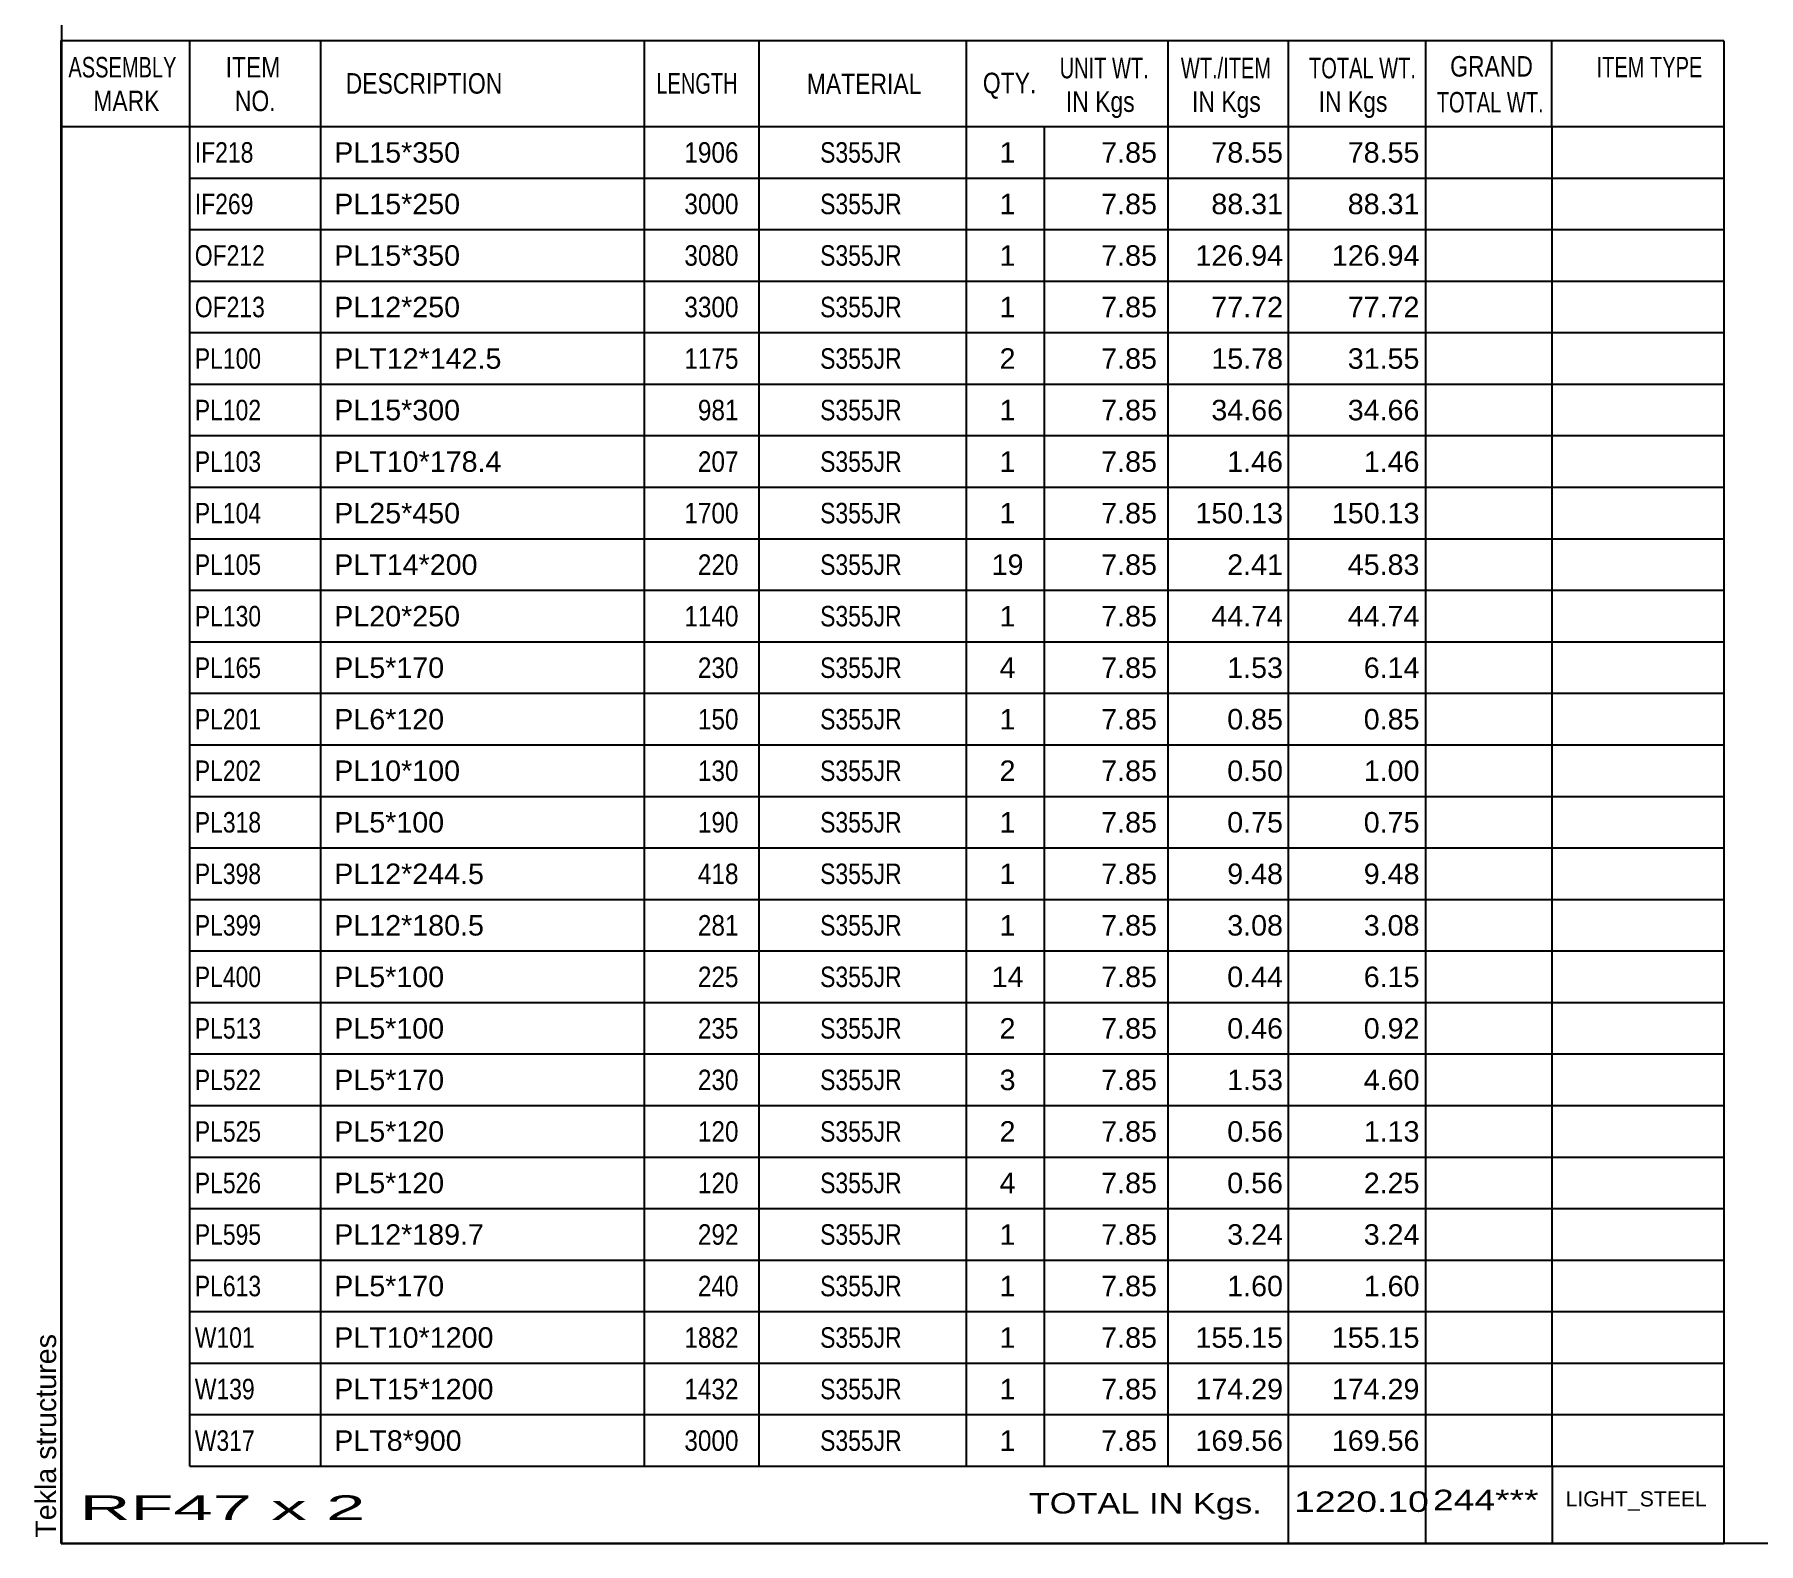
# Model space of a CAD drawing. Header units: millimetres. Extents: x -365 to 38, y -177 to 100.
# Drawn here: x -364.5 to -203.9, y -176.9 to -36.3 of the extents above; entities that cross this region are included whole.
import ezdxf

# ---------------------------------------------------------------- set-up
doc = ezdxf.new("R2010")
doc.units = ezdxf.units.MM
doc.styles.add('Arial', font='ARIAL.TTF', dxfattribs={"height": 0.2})

# ---------------------------------------------------------------- blocks, each defined once
blk = doc.blocks.new('Unknown-623384701-14217')
at = {"color": 5, "linetype": 'Continuous'}
for p, q in [((-362.03, 100.17), (-362.03, -176.83)), ((-362.03, -176.83), (37.97, -176.83))]:
    blk.add_line(p, q, dxfattribs=at)
at = {"color": 174, "linetype": 'Continuous', "style": 'Arial'}
blk.add_text('Tekla structures', height=1.9102, rotation=90, dxfattribs=at).set_placement((-362.53, -176.33))
blk = doc.blocks.new('CBS_BOM-623384701-34646')
at = {"color": 7, "linetype": 'Continuous'}
for p, q in [((-362.06, -44.86), (-362.06, -36.86)), ((-362.06, -36.86), (-207.14, -36.86)), ((-350.06, -44.86), (-350.06, -36.86)), ((-337.87, -44.86), (-337.87, -36.86)), ((-307.7, -44.86), (-307.7, -36.86)), ((-297.02, -44.86), (-297.02, -36.86)), ((-277.71, -44.86), (-277.71, -36.86)), ((-258.91, -44.86), (-258.91, -36.86)), ((-247.69, -44.86), (-247.69, -36.86)), ((-234.91, -44.86), (-234.91, -36.86)), ((-223.16, -44.86), (-223.16, -36.86)), ((-207.14, -36.87), (-207.14, -44.85)), ((-362.06, -44.86), (-207.14, -44.86)), ((-362.06, -49.66), (-362.06, -44.86)), ((-350.06, -49.66), (-350.06, -44.86)), ((-337.87, -49.66), (-337.87, -44.86)), ((-307.7, -49.66), (-307.7, -44.86)), ((-297.02, -49.66), (-297.02, -44.86)), ((-277.71, -49.66), (-277.71, -44.86)), ((-270.44, -49.66), (-270.44, -44.86)), ((-258.91, -49.66), (-258.91, -44.86)), ((-247.69, -49.66), (-247.69, -44.86)), ((-234.91, -49.66), (-234.91, -44.86)), ((-223.14, -49.66), (-223.14, -44.86)), ((-207.14, -44.87), (-207.14, -49.66)), ((-362.06, -54.46), (-362.06, -49.66)), ((-350.06, -49.66), (-207.14, -49.66)), ((-350.06, -54.46), (-350.06, -49.66)), ((-337.87, -54.46), (-337.87, -49.66)), ((-307.7, -54.46), (-307.7, -49.66)), ((-297.02, -54.46), (-297.02, -49.66)), ((-277.71, -54.46), (-277.71, -49.66)), ((-270.44, -54.46), (-270.44, -49.66)), ((-258.91, -54.46), (-258.91, -49.66)), ((-247.69, -54.46), (-247.69, -49.66)), ((-234.91, -54.46), (-234.91, -49.66)), ((-223.14, -54.46), (-223.14, -49.66)), ((-207.14, -49.67), (-207.14, -54.46)), ((-362.06, -59.26), (-362.06, -54.46)), ((-350.06, -54.46), (-207.14, -54.46)), ((-350.06, -59.26), (-350.06, -54.46)), ((-337.87, -59.26), (-337.87, -54.46)), ((-307.7, -59.26), (-307.7, -54.46)), ((-297.02, -59.26), (-297.02, -54.46)), ((-277.71, -59.26), (-277.71, -54.46)), ((-270.44, -59.26), (-270.44, -54.46)), ((-258.91, -59.26), (-258.91, -54.46)), ((-247.69, -59.26), (-247.69, -54.46)), ((-234.91, -59.26), (-234.91, -54.46)), ((-223.14, -59.26), (-223.14, -54.46)), ((-207.14, -54.47), (-207.14, -59.26)), ((-362.06, -64.06), (-362.06, -59.26)), ((-350.06, -59.26), (-207.14, -59.26)), ((-350.06, -64.06), (-350.06, -59.26)), ((-337.87, -64.06), (-337.87, -59.26)), ((-307.7, -64.06), (-307.7, -59.26)), ((-297.02, -64.06), (-297.02, -59.26)), ((-277.71, -64.06), (-277.71, -59.26)), ((-270.44, -64.06), (-270.44, -59.26)), ((-258.91, -64.06), (-258.91, -59.26)), ((-247.69, -64.06), (-247.69, -59.26)), ((-234.91, -64.06), (-234.91, -59.26)), ((-223.14, -64.06), (-223.14, -59.26)), ((-207.14, -59.27), (-207.14, -64.06)), ((-362.06, -68.86), (-362.06, -64.06)), ((-350.06, -64.06), (-207.14, -64.06)), ((-350.06, -68.86), (-350.06, -64.06)), ((-337.87, -68.86), (-337.87, -64.06)), ((-307.7, -68.86), (-307.7, -64.06)), ((-297.02, -68.86), (-297.02, -64.06)), ((-277.71, -68.86), (-277.71, -64.06)), ((-270.44, -68.86), (-270.44, -64.06)), ((-258.91, -68.86), (-258.91, -64.06)), ((-247.69, -68.86), (-247.69, -64.06)), ((-234.91, -68.86), (-234.91, -64.06)), ((-223.14, -68.86), (-223.14, -64.06)), ((-207.14, -64.07), (-207.14, -68.86)), ((-362.06, -73.66), (-362.06, -68.86)), ((-350.06, -68.86), (-207.14, -68.86)), ((-350.06, -73.66), (-350.06, -68.86)), ((-337.87, -73.66), (-337.87, -68.86)), ((-307.7, -73.66), (-307.7, -68.86)), ((-297.02, -73.66), (-297.02, -68.86)), ((-277.71, -73.66), (-277.71, -68.86)), ((-270.44, -73.66), (-270.44, -68.86)), ((-258.91, -73.66), (-258.91, -68.86)), ((-247.69, -73.66), (-247.69, -68.86)), ((-234.91, -73.66), (-234.91, -68.86)), ((-223.14, -73.66), (-223.14, -68.86)), ((-207.14, -68.87), (-207.14, -73.66)), ((-362.06, -78.46), (-362.06, -73.66)), ((-350.06, -73.66), (-207.14, -73.66)), ((-350.06, -78.46), (-350.06, -73.66)), ((-337.87, -78.46), (-337.87, -73.66)), ((-307.7, -78.46), (-307.7, -73.66)), ((-297.02, -78.46), (-297.02, -73.66)), ((-277.71, -78.46), (-277.71, -73.66)), ((-270.44, -78.46), (-270.44, -73.66)), ((-258.91, -78.46), (-258.91, -73.66)), ((-247.69, -78.46), (-247.69, -73.66)), ((-234.91, -78.46), (-234.91, -73.66)), ((-223.14, -78.46), (-223.14, -73.66)), ((-207.14, -73.67), (-207.14, -78.46)), ((-362.06, -83.26), (-362.06, -78.46)), ((-350.06, -78.46), (-207.14, -78.46)), ((-350.06, -83.26), (-350.06, -78.46)), ((-337.87, -83.26), (-337.87, -78.46)), ((-307.7, -83.26), (-307.7, -78.46)), ((-297.02, -83.26), (-297.02, -78.46)), ((-277.71, -83.26), (-277.71, -78.46)), ((-270.44, -83.26), (-270.44, -78.46)), ((-258.91, -83.26), (-258.91, -78.46)), ((-247.69, -83.26), (-247.69, -78.46)), ((-234.91, -83.26), (-234.91, -78.46)), ((-223.14, -83.26), (-223.14, -78.46)), ((-207.14, -78.47), (-207.14, -83.26)), ((-362.06, -88.06), (-362.06, -83.26)), ((-350.06, -83.26), (-207.14, -83.26)), ((-350.06, -88.06), (-350.06, -83.26)), ((-337.87, -88.06), (-337.87, -83.26)), ((-307.7, -88.06), (-307.7, -83.26)), ((-297.02, -88.06), (-297.02, -83.26)), ((-277.71, -88.06), (-277.71, -83.26)), ((-270.44, -88.06), (-270.44, -83.26)), ((-258.91, -88.06), (-258.91, -83.26)), ((-247.69, -88.06), (-247.69, -83.26)), ((-234.91, -88.06), (-234.91, -83.26)), ((-223.14, -88.06), (-223.14, -83.26)), ((-207.14, -83.27), (-207.14, -88.06)), ((-362.06, -92.86), (-362.06, -88.06)), ((-350.06, -88.06), (-207.14, -88.06)), ((-350.06, -92.86), (-350.06, -88.06)), ((-337.87, -92.86), (-337.87, -88.06)), ((-307.7, -92.86), (-307.7, -88.06)), ((-297.02, -92.86), (-297.02, -88.06)), ((-277.71, -92.86), (-277.71, -88.06)), ((-270.44, -92.86), (-270.44, -88.06)), ((-258.91, -92.86), (-258.91, -88.06)), ((-247.69, -92.86), (-247.69, -88.06)), ((-234.91, -92.86), (-234.91, -88.06)), ((-223.14, -92.86), (-223.14, -88.06)), ((-207.14, -88.07), (-207.14, -92.86)), ((-362.06, -97.66), (-362.06, -92.86)), ((-350.06, -92.86), (-207.14, -92.86)), ((-350.06, -97.66), (-350.06, -92.86)), ((-337.87, -97.66), (-337.87, -92.86)), ((-307.7, -97.66), (-307.7, -92.86)), ((-297.02, -97.66), (-297.02, -92.86)), ((-277.71, -97.66), (-277.71, -92.86)), ((-270.44, -97.66), (-270.44, -92.86)), ((-258.91, -97.66), (-258.91, -92.86)), ((-247.69, -97.66), (-247.69, -92.86)), ((-234.91, -97.66), (-234.91, -92.86)), ((-223.14, -97.66), (-223.14, -92.86)), ((-207.14, -92.87), (-207.14, -97.66)), ((-362.06, -102.46), (-362.06, -97.66)), ((-350.06, -97.66), (-207.14, -97.66)), ((-350.06, -102.46), (-350.06, -97.66)), ((-337.87, -102.46), (-337.87, -97.66)), ((-307.7, -102.46), (-307.7, -97.66)), ((-297.02, -102.46), (-297.02, -97.66)), ((-277.71, -102.46), (-277.71, -97.66)), ((-270.44, -102.46), (-270.44, -97.66)), ((-258.91, -102.46), (-258.91, -97.66)), ((-247.69, -102.46), (-247.69, -97.66)), ((-234.91, -102.46), (-234.91, -97.66)), ((-223.14, -102.46), (-223.14, -97.66)), ((-207.14, -97.67), (-207.14, -102.46)), ((-362.06, -107.26), (-362.06, -102.46)), ((-350.06, -102.46), (-207.14, -102.46)), ((-350.06, -107.26), (-350.06, -102.46)), ((-337.87, -107.26), (-337.87, -102.46)), ((-307.7, -107.26), (-307.7, -102.46)), ((-297.02, -107.26), (-297.02, -102.46)), ((-277.71, -107.26), (-277.71, -102.46)), ((-270.44, -107.26), (-270.44, -102.46)), ((-258.91, -107.26), (-258.91, -102.46)), ((-247.69, -107.26), (-247.69, -102.46)), ((-234.91, -107.26), (-234.91, -102.46)), ((-223.14, -107.26), (-223.14, -102.46)), ((-207.14, -102.47), (-207.14, -107.26)), ((-362.06, -112.06), (-362.06, -107.26)), ((-350.06, -107.26), (-207.14, -107.26)), ((-350.06, -112.06), (-350.06, -107.26)), ((-337.87, -112.06), (-337.87, -107.26)), ((-307.7, -112.06), (-307.7, -107.26)), ((-297.02, -112.06), (-297.02, -107.26)), ((-277.71, -112.06), (-277.71, -107.26)), ((-270.44, -112.06), (-270.44, -107.26)), ((-258.91, -112.06), (-258.91, -107.26)), ((-247.69, -112.06), (-247.69, -107.26)), ((-234.91, -112.06), (-234.91, -107.26)), ((-223.14, -112.06), (-223.14, -107.26)), ((-207.14, -107.27), (-207.14, -112.06)), ((-362.06, -116.86), (-362.06, -112.06)), ((-350.06, -112.06), (-207.14, -112.06)), ((-350.06, -116.86), (-350.06, -112.06)), ((-337.87, -116.86), (-337.87, -112.06)), ((-307.7, -116.86), (-307.7, -112.06)), ((-297.02, -116.86), (-297.02, -112.06)), ((-277.71, -116.86), (-277.71, -112.06)), ((-270.44, -116.86), (-270.44, -112.06)), ((-258.91, -116.86), (-258.91, -112.06)), ((-247.69, -116.86), (-247.69, -112.06)), ((-234.91, -116.86), (-234.91, -112.06)), ((-223.14, -116.86), (-223.14, -112.06)), ((-207.14, -112.07), (-207.14, -116.86)), ((-362.06, -121.66), (-362.06, -116.86)), ((-350.06, -116.86), (-207.14, -116.86)), ((-350.06, -121.66), (-350.06, -116.86)), ((-337.87, -121.66), (-337.87, -116.86)), ((-307.7, -121.66), (-307.7, -116.86)), ((-297.02, -121.66), (-297.02, -116.86)), ((-277.71, -121.66), (-277.71, -116.86)), ((-270.44, -121.66), (-270.44, -116.86)), ((-258.91, -121.66), (-258.91, -116.86)), ((-247.69, -121.66), (-247.69, -116.86)), ((-234.91, -121.66), (-234.91, -116.86)), ((-223.14, -121.66), (-223.14, -116.86)), ((-207.14, -116.87), (-207.14, -121.66)), ((-362.06, -126.46), (-362.06, -121.66)), ((-350.06, -121.66), (-207.14, -121.66)), ((-350.06, -126.46), (-350.06, -121.66)), ((-337.87, -126.46), (-337.87, -121.66)), ((-307.7, -126.46), (-307.7, -121.66)), ((-297.02, -126.46), (-297.02, -121.66)), ((-277.71, -126.46), (-277.71, -121.66)), ((-270.44, -126.46), (-270.44, -121.66)), ((-258.91, -126.46), (-258.91, -121.66)), ((-247.69, -126.46), (-247.69, -121.66)), ((-234.91, -126.46), (-234.91, -121.66)), ((-223.14, -126.46), (-223.14, -121.66)), ((-207.14, -121.67), (-207.14, -126.46)), ((-362.06, -131.26), (-362.06, -126.46)), ((-350.06, -126.46), (-207.14, -126.46)), ((-350.06, -131.26), (-350.06, -126.46)), ((-337.87, -131.26), (-337.87, -126.46)), ((-307.7, -131.26), (-307.7, -126.46)), ((-297.02, -131.26), (-297.02, -126.46)), ((-277.71, -131.26), (-277.71, -126.46)), ((-270.44, -131.26), (-270.44, -126.46)), ((-258.91, -131.26), (-258.91, -126.46)), ((-247.69, -131.26), (-247.69, -126.46)), ((-234.91, -131.26), (-234.91, -126.46)), ((-223.14, -131.26), (-223.14, -126.46)), ((-207.14, -126.47), (-207.14, -131.26)), ((-362.06, -136.06), (-362.06, -131.26)), ((-350.06, -131.26), (-207.14, -131.26)), ((-350.06, -136.06), (-350.06, -131.26)), ((-337.87, -136.06), (-337.87, -131.26)), ((-307.7, -136.06), (-307.7, -131.26)), ((-297.02, -136.06), (-297.02, -131.26)), ((-277.71, -136.06), (-277.71, -131.26)), ((-270.44, -136.06), (-270.44, -131.26)), ((-258.91, -136.06), (-258.91, -131.26)), ((-247.69, -136.06), (-247.69, -131.26)), ((-234.91, -136.06), (-234.91, -131.26)), ((-223.14, -136.06), (-223.14, -131.26)), ((-207.14, -131.27), (-207.14, -136.06)), ((-362.06, -140.86), (-362.06, -136.06)), ((-350.06, -136.06), (-207.14, -136.06)), ((-350.06, -140.86), (-350.06, -136.06)), ((-337.87, -140.86), (-337.87, -136.06)), ((-307.7, -140.86), (-307.7, -136.06)), ((-297.02, -140.86), (-297.02, -136.06)), ((-277.71, -140.86), (-277.71, -136.06)), ((-270.44, -140.86), (-270.44, -136.06)), ((-258.91, -140.86), (-258.91, -136.06)), ((-247.69, -140.86), (-247.69, -136.06)), ((-234.91, -140.86), (-234.91, -136.06)), ((-223.14, -140.86), (-223.14, -136.06)), ((-207.14, -136.07), (-207.14, -140.86)), ((-362.06, -145.66), (-362.06, -140.86)), ((-350.06, -140.86), (-207.14, -140.86)), ((-350.06, -145.66), (-350.06, -140.86)), ((-337.87, -145.66), (-337.87, -140.86)), ((-307.7, -145.66), (-307.7, -140.86)), ((-297.02, -145.66), (-297.02, -140.86)), ((-277.71, -145.66), (-277.71, -140.86)), ((-270.44, -145.66), (-270.44, -140.86)), ((-258.91, -145.66), (-258.91, -140.86)), ((-247.69, -145.66), (-247.69, -140.86)), ((-234.91, -145.66), (-234.91, -140.86)), ((-223.14, -145.66), (-223.14, -140.86)), ((-207.14, -140.87), (-207.14, -145.66)), ((-362.06, -150.46), (-362.06, -145.66)), ((-350.06, -145.66), (-207.14, -145.66)), ((-350.06, -150.46), (-350.06, -145.66)), ((-337.87, -150.46), (-337.87, -145.66)), ((-307.7, -150.46), (-307.7, -145.66)), ((-297.02, -150.46), (-297.02, -145.66)), ((-277.71, -150.46), (-277.71, -145.66)), ((-270.44, -150.46), (-270.44, -145.66)), ((-258.91, -150.46), (-258.91, -145.66)), ((-247.69, -150.46), (-247.69, -145.66)), ((-234.91, -150.46), (-234.91, -145.66)), ((-223.14, -150.46), (-223.14, -145.66)), ((-207.14, -145.67), (-207.14, -150.46)), ((-362.06, -155.26), (-362.06, -150.46)), ((-350.06, -150.46), (-207.14, -150.46)), ((-350.06, -155.26), (-350.06, -150.46)), ((-337.87, -155.26), (-337.87, -150.46)), ((-307.7, -155.26), (-307.7, -150.46)), ((-297.02, -155.26), (-297.02, -150.46)), ((-277.71, -155.26), (-277.71, -150.46)), ((-270.44, -155.26), (-270.44, -150.46)), ((-258.91, -155.26), (-258.91, -150.46)), ((-247.69, -155.26), (-247.69, -150.46)), ((-234.91, -155.26), (-234.91, -150.46)), ((-223.14, -155.26), (-223.14, -150.46)), ((-207.14, -150.47), (-207.14, -155.26)), ((-362.06, -160.06), (-362.06, -155.26)), ((-350.06, -155.26), (-207.14, -155.26)), ((-350.06, -160.06), (-350.06, -155.26)), ((-337.87, -160.06), (-337.87, -155.26)), ((-307.7, -160.06), (-307.7, -155.26)), ((-297.02, -160.06), (-297.02, -155.26)), ((-277.71, -160.06), (-277.71, -155.26)), ((-270.44, -160.06), (-270.44, -155.26)), ((-258.91, -160.06), (-258.91, -155.26)), ((-247.69, -160.06), (-247.69, -155.26)), ((-234.91, -160.06), (-234.91, -155.26)), ((-223.14, -160.06), (-223.14, -155.26)), ((-207.14, -155.27), (-207.14, -160.06)), ((-362.06, -164.86), (-362.06, -160.06)), ((-350.06, -160.06), (-207.14, -160.06)), ((-350.06, -164.86), (-350.06, -160.06)), ((-337.87, -164.86), (-337.87, -160.06)), ((-307.7, -164.86), (-307.7, -160.06)), ((-297.02, -164.86), (-297.02, -160.06)), ((-277.71, -164.86), (-277.71, -160.06)), ((-270.44, -164.86), (-270.44, -160.06)), ((-258.91, -164.86), (-258.91, -160.06)), ((-247.69, -164.86), (-247.69, -160.06)), ((-234.91, -164.86), (-234.91, -160.06)), ((-223.14, -164.86), (-223.14, -160.06)), ((-207.14, -160.07), (-207.14, -164.86)), ((-362.06, -169.66), (-362.06, -164.86)), ((-350.06, -164.86), (-207.14, -164.86)), ((-350.06, -169.66), (-350.06, -164.86)), ((-337.87, -169.66), (-337.87, -164.86)), ((-307.7, -169.66), (-307.7, -164.86)), ((-297.02, -169.66), (-297.02, -164.86)), ((-277.71, -169.66), (-277.71, -164.86)), ((-270.44, -169.66), (-270.44, -164.86)), ((-258.91, -169.66), (-258.91, -164.86)), ((-247.69, -169.66), (-247.69, -164.86)), ((-234.91, -169.66), (-234.91, -164.86)), ((-223.14, -169.66), (-223.14, -164.86)), ((-207.14, -164.87), (-207.14, -169.66)), ((-362.06, -176.86), (-362.06, -169.68)), ((-350.06, -169.66), (-207.14, -169.66)), ((-247.69, -176.86), (-247.69, -169.68)), ((-234.91, -176.86), (-234.91, -169.68)), ((-223.1, -176.86), (-223.1, -169.68)), ((-207.14, -169.66), (-207.14, -176.86)), ((-362.06, -176.86), (-207.14, -176.86))]:
    blk.add_line(p, q, dxfattribs=at)
at = {"color": 3, "linetype": 'Continuous', "style": 'Arial'}
for s, height, width, p in [('ASSEMBLY', 1.91, 0.7, (-361.38, -40.29)), ('ITEM', 1.91, 0.8, (-346.73, -40.29)), ('UNIT WT.', 1.91, 0.7, (-269.02, -40.37)), ('WT./ITEM', 1.91, 0.7, (-257.73, -40.37)), ('TOTAL WT.', 1.91, 0.7, (-245.79, -40.37)), ('GRAND', 1.91, 0.8, (-232.64, -40.21)), ('ITEM TYPE', 1.91, 0.7, (-219, -40.28)), ('DESCRIPTION', 1.9102, 0.8, (-335.54, -41.8)), ('LENGTH', 1.91, 0.7, (-306.6, -41.8)), ('MATERIAL', 1.91, 0.8, (-292.58, -41.84)), ('QTY.', 1.91, 0.8, (-276.18, -41.76)), ('MARK', 1.91, 0.8, (-359.06, -43.43)), ('NO.', 1.91, 0.8, (-345.87, -43.43)), ('IN Kgs', 1.91, 0.8, (-268.44, -43.5)), ('IN Kgs', 1.91, 0.8, (-256.69, -43.5)), ('IN Kgs', 1.91, 0.8, (-244.89, -43.5)), ('TOTAL WT.', 1.91, 0.7, (-233.89, -43.55))]:
    blk.add_text(s, height=height, dxfattribs=dict(at, width=width)).set_placement(p)
at = {"color": 7, "linetype": 'Continuous', "style": 'Arial'}
for s, width, p in [('IF218', 0.8, (-349.6, -48.23)), ('1906', 0.85, (-303.99, -48.23)), ('S355JR', 0.8, (-291.34, -48.23)), ('IF269', 0.8, (-349.6, -53.03)), ('3000', 0.85, (-303.99, -53.03)), ('S355JR', 0.8, (-291.34, -53.03)), ('OF212', 0.8, (-349.6, -57.83)), ('3080', 0.85, (-303.99, -57.83)), ('S355JR', 0.8, (-291.34, -57.83)), ('OF213', 0.8, (-349.6, -62.63)), ('3300', 0.85, (-303.99, -62.63)), ('S355JR', 0.8, (-291.34, -62.63)), ('PL100', 0.8, (-349.6, -67.43)), ('1175', 0.85, (-303.99, -67.43)), ('S355JR', 0.8, (-291.34, -67.43)), ('PL102', 0.8, (-349.6, -72.23)), ('981', 0.85, (-302.73, -72.23)), ('S355JR', 0.8, (-291.34, -72.23)), ('PL103', 0.8, (-349.6, -77.03)), ('207', 0.85, (-302.73, -77.03)), ('S355JR', 0.8, (-291.34, -77.03)), ('PL104', 0.8, (-349.6, -81.83)), ('1700', 0.85, (-303.99, -81.83)), ('S355JR', 0.8, (-291.34, -81.83)), ('PL105', 0.8, (-349.6, -86.63)), ('220', 0.85, (-302.73, -86.63)), ('S355JR', 0.8, (-291.34, -86.63)), ('PL130', 0.8, (-349.6, -91.43)), ('1140', 0.85, (-303.99, -91.43)), ('S355JR', 0.8, (-291.34, -91.43)), ('PL165', 0.8, (-349.6, -96.23)), ('230', 0.85, (-302.73, -96.23)), ('S355JR', 0.8, (-291.34, -96.23)), ('PL201', 0.8, (-349.6, -101.03)), ('150', 0.85, (-302.73, -101.03)), ('S355JR', 0.8, (-291.34, -101.03)), ('PL202', 0.8, (-349.6, -105.83)), ('130', 0.85, (-302.73, -105.83)), ('S355JR', 0.8, (-291.34, -105.83)), ('PL318', 0.8, (-349.6, -110.63)), ('190', 0.85, (-302.73, -110.63)), ('S355JR', 0.8, (-291.34, -110.63)), ('PL398', 0.8, (-349.6, -115.43)), ('418', 0.85, (-302.73, -115.43)), ('S355JR', 0.8, (-291.34, -115.43)), ('PL399', 0.8, (-349.6, -120.23)), ('281', 0.85, (-302.73, -120.23)), ('S355JR', 0.8, (-291.34, -120.23)), ('PL400', 0.8, (-349.6, -125.03)), ('225', 0.85, (-302.73, -125.03)), ('S355JR', 0.8, (-291.34, -125.03)), ('PL513', 0.8, (-349.6, -129.83)), ('235', 0.85, (-302.73, -129.83)), ('S355JR', 0.8, (-291.34, -129.83)), ('PL522', 0.8, (-349.6, -134.63)), ('230', 0.85, (-302.73, -134.63)), ('S355JR', 0.8, (-291.34, -134.63)), ('PL525', 0.8, (-349.6, -139.43)), ('120', 0.85, (-302.73, -139.43)), ('S355JR', 0.8, (-291.34, -139.43)), ('PL526', 0.8, (-349.6, -144.23)), ('120', 0.85, (-302.73, -144.23)), ('S355JR', 0.8, (-291.34, -144.23)), ('PL595', 0.8, (-349.6, -149.03)), ('292', 0.85, (-302.73, -149.03)), ('S355JR', 0.8, (-291.34, -149.03)), ('PL613', 0.8, (-349.6, -153.83)), ('240', 0.85, (-302.73, -153.83)), ('S355JR', 0.8, (-291.34, -153.83)), ('W101', 0.8, (-349.6, -158.63)), ('1882', 0.85, (-303.99, -158.63)), ('S355JR', 0.8, (-291.34, -158.63)), ('W139', 0.8, (-349.6, -163.43)), ('1432', 0.85, (-303.99, -163.43)), ('S355JR', 0.8, (-291.34, -163.43)), ('W317', 0.8, (-349.6, -168.23)), ('3000', 0.85, (-303.99, -168.23)), ('S355JR', 0.8, (-291.34, -168.23))]:
    blk.add_text(s, height=1.91, dxfattribs=dict(at, width=width)).set_placement(p)
for s, height, p in [('PL15*350', 1.91, (-336.61, -48.23)), ('1', 1.91, (-274.62, -48.23)), ('7.85', 1.91, (-265.15, -48.23)), ('78.55', 1.91, (-254.89, -48.23)), ('78.55', 1.91, (-242.18, -48.23)), ('PL15*250', 1.91, (-336.61, -53.03)), ('1', 1.91, (-274.62, -53.03)), ('7.85', 1.91, (-265.15, -53.03)), ('88.31', 1.91, (-254.89, -53.03)), ('88.31', 1.91, (-242.18, -53.03)), ('PL15*350', 1.91, (-336.61, -57.83)), ('1', 1.91, (-274.62, -57.83)), ('7.85', 1.91, (-265.15, -57.83)), ('126.94', 1.91, (-256.37, -57.83)), ('126.94', 1.91, (-243.66, -57.83)), ('PL12*250', 1.91, (-336.61, -62.63)), ('1', 1.91, (-274.62, -62.63)), ('7.85', 1.91, (-265.15, -62.63)), ('77.72', 1.91, (-254.89, -62.63)), ('77.72', 1.91, (-242.18, -62.63)), ('PLT12*142.5', 1.9102, (-336.61, -67.43)), ('2', 1.91, (-274.62, -67.43)), ('7.85', 1.91, (-265.15, -67.43)), ('15.78', 1.91, (-254.89, -67.43)), ('31.55', 1.91, (-242.18, -67.43)), ('PL15*300', 1.91, (-336.61, -72.23)), ('1', 1.91, (-274.62, -72.23)), ('7.85', 1.91, (-265.15, -72.23)), ('34.66', 1.91, (-254.89, -72.23)), ('34.66', 1.91, (-242.18, -72.23)), ('PLT10*178.4', 1.9102, (-336.61, -77.03)), ('1', 1.91, (-274.62, -77.03)), ('7.85', 1.91, (-265.15, -77.03)), ('1.46', 1.91, (-253.41, -77.03)), ('1.46', 1.91, (-240.69, -77.03)), ('PL25*450', 1.91, (-336.61, -81.83)), ('1', 1.91, (-274.62, -81.83)), ('7.85', 1.91, (-265.15, -81.83)), ('150.13', 1.91, (-256.37, -81.83)), ('150.13', 1.91, (-243.66, -81.83)), ('PLT14*200', 1.91, (-336.61, -86.63)), ('19', 1.91, (-275.36, -86.63)), ('7.85', 1.91, (-265.15, -86.63)), ('2.41', 1.91, (-253.41, -86.63)), ('45.83', 1.91, (-242.18, -86.63)), ('PL20*250', 1.91, (-336.61, -91.43)), ('1', 1.91, (-274.62, -91.43)), ('7.85', 1.91, (-265.15, -91.43)), ('44.74', 1.91, (-254.89, -91.43)), ('44.74', 1.91, (-242.18, -91.43)), ('PL5*170', 1.91, (-336.61, -96.23)), ('4', 1.91, (-274.62, -96.23)), ('7.85', 1.91, (-265.15, -96.23)), ('1.53', 1.91, (-253.41, -96.23)), ('6.14', 1.91, (-240.69, -96.23)), ('PL6*120', 1.91, (-336.61, -101.03)), ('1', 1.91, (-274.62, -101.03)), ('7.85', 1.91, (-265.15, -101.03)), ('0.85', 1.91, (-253.41, -101.03)), ('0.85', 1.91, (-240.69, -101.03)), ('PL10*100', 1.91, (-336.61, -105.83)), ('2', 1.91, (-274.62, -105.83)), ('7.85', 1.91, (-265.15, -105.83)), ('0.50', 1.91, (-253.41, -105.83)), ('1.00', 1.91, (-240.69, -105.83)), ('PL5*100', 1.91, (-336.61, -110.63)), ('1', 1.91, (-274.62, -110.63)), ('7.85', 1.91, (-265.15, -110.63)), ('0.75', 1.91, (-253.41, -110.63)), ('0.75', 1.91, (-240.69, -110.63)), ('PL12*244.5', 1.91, (-336.61, -115.43)), ('1', 1.91, (-274.62, -115.43)), ('7.85', 1.91, (-265.15, -115.43)), ('9.48', 1.91, (-253.41, -115.43)), ('9.48', 1.91, (-240.69, -115.43)), ('PL12*180.5', 1.91, (-336.61, -120.23)), ('1', 1.91, (-274.62, -120.23)), ('7.85', 1.91, (-265.15, -120.23)), ('3.08', 1.91, (-253.41, -120.23)), ('3.08', 1.91, (-240.69, -120.23)), ('PL5*100', 1.91, (-336.61, -125.03)), ('14', 1.91, (-275.36, -125.03)), ('7.85', 1.91, (-265.15, -125.03)), ('0.44', 1.91, (-253.41, -125.03)), ('6.15', 1.91, (-240.69, -125.03)), ('PL5*100', 1.91, (-336.61, -129.83)), ('2', 1.91, (-274.62, -129.83)), ('7.85', 1.91, (-265.15, -129.83)), ('0.46', 1.91, (-253.41, -129.83)), ('0.92', 1.91, (-240.69, -129.83)), ('PL5*170', 1.91, (-336.61, -134.63)), ('3', 1.91, (-274.62, -134.63)), ('7.85', 1.91, (-265.15, -134.63)), ('1.53', 1.91, (-253.41, -134.63)), ('4.60', 1.91, (-240.69, -134.63)), ('PL5*120', 1.91, (-336.61, -139.43)), ('2', 1.91, (-274.62, -139.43)), ('7.85', 1.91, (-265.15, -139.43)), ('0.56', 1.91, (-253.41, -139.43)), ('1.13', 1.91, (-240.69, -139.43)), ('PL5*120', 1.91, (-336.61, -144.23)), ('4', 1.91, (-274.62, -144.23)), ('7.85', 1.91, (-265.15, -144.23)), ('0.56', 1.91, (-253.41, -144.23)), ('2.25', 1.91, (-240.69, -144.23)), ('PL12*189.7', 1.91, (-336.61, -149.03)), ('1', 1.91, (-274.62, -149.03)), ('7.85', 1.91, (-265.15, -149.03)), ('3.24', 1.91, (-253.41, -149.03)), ('3.24', 1.91, (-240.69, -149.03)), ('PL5*170', 1.91, (-336.61, -153.83)), ('1', 1.91, (-274.62, -153.83)), ('7.85', 1.91, (-265.15, -153.83)), ('1.60', 1.91, (-253.41, -153.83)), ('1.60', 1.91, (-240.69, -153.83)), ('PLT10*1200', 1.91, (-336.61, -158.63)), ('1', 1.91, (-274.62, -158.63)), ('7.85', 1.91, (-265.15, -158.63)), ('155.15', 1.91, (-256.37, -158.63)), ('155.15', 1.91, (-243.66, -158.63)), ('PLT15*1200', 1.91, (-336.61, -163.43)), ('1', 1.91, (-274.62, -163.43)), ('7.85', 1.91, (-265.15, -163.43)), ('174.29', 1.91, (-256.37, -163.43)), ('174.29', 1.91, (-243.66, -163.43)), ('PLT8*900', 1.91, (-336.61, -168.23)), ('1', 1.91, (-274.62, -168.23)), ('7.85', 1.91, (-265.15, -168.23)), ('169.56', 1.91, (-256.37, -168.23)), ('169.56', 1.91, (-243.66, -168.23))]:
    blk.add_text(s, height=height, dxfattribs=at).set_placement(p)
at = {"color": 6, "linetype": 'Continuous', "style": 'Arial'}
for s, height, width, p in [('244***', 1.91, 1.3, (-234.24, -173.76)), ('RF47 x 2', 2.292, 2.05, (-360.34, -174.67)), ('TOTAL IN Kgs.', 1.9102, 1.2, (-271.9, -174.07)), ('1220.10', 1.91, 1.3, (-247.17, -173.92))]:
    blk.add_text(s, height=height, dxfattribs=dict(at, width=width)).set_placement(p)
blk.add_text('LIGHT_STEEL', height=1.4135, dxfattribs=at).set_placement((-221.89, -173.41))

msp = doc.modelspace()

# ---------------------------------------------------------------- block references
for name in ['Unknown-623384701-14217', 'CBS_BOM-623384701-34646']:
    msp.add_blockref(name, (0, 0))

doc.saveas('drawing.dxf')
